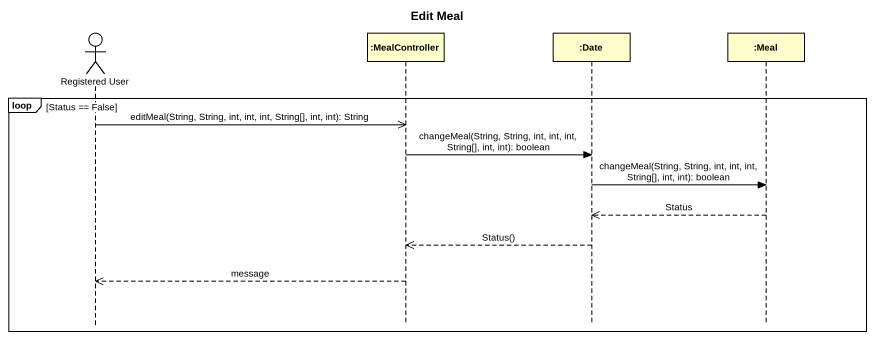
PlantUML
@startuml
title Edit Meal
hide footbox
actor "Registered User" as Registered_User
participant ":MealController" as MealController
participant ":Date" as Date
participant ":Meal" as Meal

loop Status == False
  Registered_User ->> MealController : editMeal(String, String, int, int, int, String[], int, int): String
  MealController -> Date : changeMeal(String, String, int, int, int, String[], int, int): boolean
  Date -> Meal : changeMeal(String, String, int, int, int, String[], int, int): boolean
  Meal -->> Date : Status
  Date -->> MealController : Status()
  MealController -->> Registered_User : message
end
@enduml
